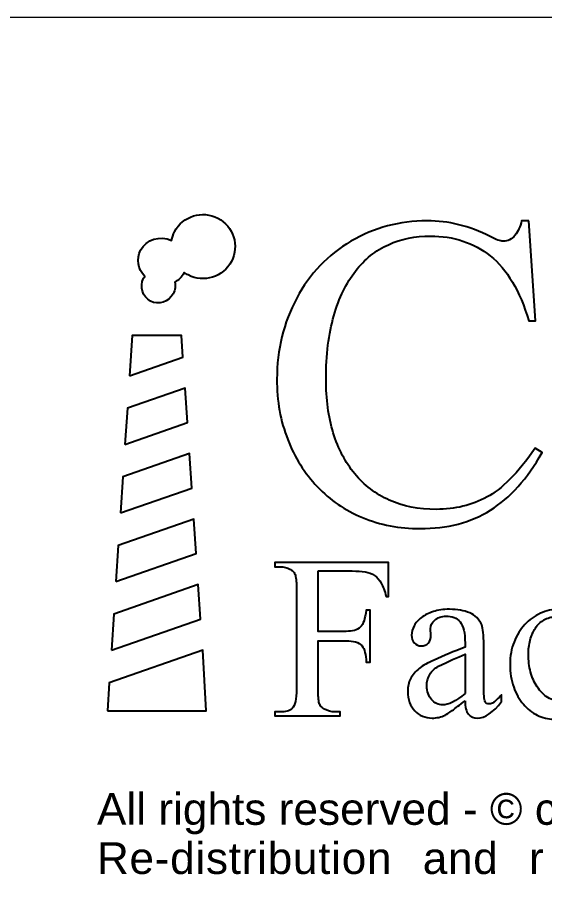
# Model space of a CAD drawing. Header units: millimetres. Extents: x -713 to 709, y -476 to 472.
# Drawn here: x 431.4 to 501.2, y 357.3 to 472.4 of the extents above; entities that cross this region are included whole.
import ezdxf

# ---------------------------------------------------------------- set-up
doc = ezdxf.new("R2010")
doc.units = ezdxf.units.MM
doc.header["$MEASUREMENT"] = 0
doc.layers.add('Livello 1', color=7, linetype='Continuous')
doc.styles.add('0', font='arial.ttf', dxfattribs={"height": 1})

msp = doc.modelspace()

# ---------------------------------------------------------------- linework, layer by layer
at = {"layer": 'Livello 1', "color": 7, "lineweight": 20}
msp.add_lwpolyline([(-713.3127, -475.8986), (709.0873, -475.8986), (709.0873, 472.3682), (-713.3127, 472.3682), (-713.3127, -475.8986)], close=True, dxfattribs=at)
at = {"layer": 'Livello 1', "color": 22}
for points, knots in [([(459.7002, 440.0687), (460.7861, 442.1461), (459.9824, 444.7105), (457.905, 445.7965), (457.905, 445.7965), (455.8277, 446.8825), (453.2632, 446.0788), (452.1772, 444.0014), (452.1772, 444.0014), (451.9809, 443.6258), (451.8467, 443.2342), (451.7702, 442.8384), (451.7702, 442.8384), (450.2206, 443.5336), (448.4225, 442.9893), (447.6775, 441.5643), (447.6775, 441.5643), (447.0773, 440.416), (447.337, 439.0327), (448.2218, 438.0805), (448.2218, 438.0805), (448.1686, 438.0036), (448.1196, 437.9224), (448.0751, 437.8374), (448.0751, 437.8374), (447.4989, 436.7352), (447.9081, 435.3835), (448.9893, 434.8183), (448.9893, 434.8183), (450.0705, 434.2531), (451.414, 434.6885), (451.9902, 435.7908), (451.9902, 435.7908), (452.2486, 436.285), (452.3088, 436.8291), (452.1992, 437.3303), (452.1992, 437.3303), (452.7157, 437.598), (453.1516, 438.0123), (453.435, 438.5545), (453.435, 438.5545), (453.435, 438.5545), (453.4547, 438.5931), (453.4547, 438.5931), (453.4547, 438.5931), (453.6172, 438.4762), (453.7897, 438.369), (453.9723, 438.2736), (453.9723, 438.2736), (456.0497, 437.1876), (458.6142, 437.9913), (459.7002, 440.0687)], [0, 0, 0, 0, 0.071428571, 0.071428571, 0.071428571, 0.071428571, 0.142857143, 0.142857143, 0.142857143, 0.142857143, 0.214285714, 0.214285714, 0.214285714, 0.214285714, 0.285714286, 0.285714286, 0.285714286, 0.285714286, 0.357142857, 0.357142857, 0.357142857, 0.357142857, 0.428571429, 0.428571429, 0.428571429, 0.428571429, 0.5, 0.5, 0.5, 0.5, 0.571428571, 0.571428571, 0.571428571, 0.571428571, 0.642857143, 0.642857143, 0.642857143, 0.642857143, 0.714285714, 0.714285714, 0.714285714, 0.714285714, 0.785714286, 0.785714286, 0.785714286, 0.785714286, 0.857142857, 0.857142857, 0.857142857, 0.857142857, 1, 1, 1, 1]), ([(446.2044, 424.9344), (446.2044, 424.9344), (446.5563, 430.2826), (446.5563, 430.2826), (446.5563, 430.2826), (446.5563, 430.2826), (453.0924, 430.2826), (453.0924, 430.2826), (453.0924, 430.2826), (453.0924, 430.2826), (453.2869, 427.4052), (453.2869, 427.4052), (453.2869, 427.4052), (453.2869, 427.4052), (446.2044, 424.9344), (446.2044, 424.9344)], [0, 0, 0, 0, 0.2, 0.2, 0.2, 0.2, 0.4, 0.4, 0.4, 0.4, 0.6, 0.6, 0.6, 0.6, 1, 1, 1, 1]), ([(445.607, 415.8538), (445.607, 415.8538), (445.9216, 420.6353), (445.9216, 420.6353), (445.9216, 420.6353), (445.9216, 420.6353), (453.5642, 423.3013), (453.5642, 423.3013), (453.5642, 423.3013), (453.5642, 423.3013), (453.8724, 418.7372), (453.8724, 418.7372), (453.8724, 418.7372), (453.8724, 418.7372), (445.607, 415.8538), (445.607, 415.8538)], [0, 0, 0, 0, 0.2, 0.2, 0.2, 0.2, 0.4, 0.4, 0.4, 0.4, 0.6, 0.6, 0.6, 0.6, 1, 1, 1, 1]), ([(445.0097, 406.7732), (445.0097, 406.7732), (445.3243, 411.5545), (445.3243, 411.5545), (445.3243, 411.5545), (445.3243, 411.5545), (454.1497, 414.6335), (454.1497, 414.6335), (454.1497, 414.6335), (454.1497, 414.6335), (454.4582, 410.0692), (454.4582, 410.0692), (454.4582, 410.0692), (454.4582, 410.0692), (445.0097, 406.7732), (445.0097, 406.7732)], [0, 0, 0, 0, 0.2, 0.2, 0.2, 0.2, 0.4, 0.4, 0.4, 0.4, 0.6, 0.6, 0.6, 0.6, 1, 1, 1, 1]), ([(444.4123, 397.6926), (444.4123, 397.6926), (444.7268, 402.4742), (444.7268, 402.4742), (444.7268, 402.4742), (444.7268, 402.4742), (454.7355, 405.9656), (454.7355, 405.9656), (454.7355, 405.9656), (454.7355, 405.9656), (455.0438, 401.4012), (455.0438, 401.4012), (455.0438, 401.4012), (455.0438, 401.4012), (444.4123, 397.6926), (444.4123, 397.6926)], [0, 0, 0, 0, 0.2, 0.2, 0.2, 0.2, 0.4, 0.4, 0.4, 0.4, 0.6, 0.6, 0.6, 0.6, 1, 1, 1, 1]), ([(443.8149, 388.6119), (443.8149, 388.6119), (444.1294, 393.3934), (444.1294, 393.3934), (444.1294, 393.3934), (444.1294, 393.3934), (455.3211, 397.2976), (455.3211, 397.2976), (455.3211, 397.2976), (455.3211, 397.2976), (455.6295, 392.7333), (455.6295, 392.7333), (455.6295, 392.7333), (455.6295, 392.7333), (443.8149, 388.6119), (443.8149, 388.6119)], [0, 0, 0, 0, 0.2, 0.2, 0.2, 0.2, 0.4, 0.4, 0.4, 0.4, 0.6, 0.6, 0.6, 0.6, 1, 1, 1, 1]), ([(443.2883, 380.6076), (443.2883, 380.6076), (443.5322, 384.3127), (443.5322, 384.3127), (443.5322, 384.3127), (443.5322, 384.3127), (455.9068, 388.6297), (455.9068, 388.6297), (455.9068, 388.6297), (455.9068, 388.6297), (456.3606, 380.5723), (456.3606, 380.5723), (456.3606, 380.5723), (456.3606, 380.5723), (443.2883, 380.6076), (443.2883, 380.6076)], [0, 0, 0, 0, 0.2, 0.2, 0.2, 0.2, 0.4, 0.4, 0.4, 0.4, 0.6, 0.6, 0.6, 0.6, 1, 1, 1, 1])]:
    msp.add_open_spline(points, degree=3, knots=knots, dxfattribs=at)
at = {"layer": 'Livello 1'}
for points, knots in [([(499.0953, 445.4457), (499.0953, 445.4457), (499.9733, 432.1885), (499.9733, 432.1885), (499.9733, 432.1885), (499.9733, 432.1885), (499.0953, 432.1885), (499.0953, 432.1885), (499.0953, 432.1885), (497.8954, 436.1833), (496.1834, 439.0512), (493.9885, 440.8072), (493.9885, 440.8072), (491.7936, 442.5485), (489.1451, 443.4264), (486.043, 443.4264), (486.043, 443.4264), (484.0383, 443.4264), (482.1945, 443.046), (480.4971, 442.2851), (480.4971, 442.2851), (478.7998, 441.5242), (477.3511, 440.3682), (476.122, 438.7879), (476.122, 438.7879), (474.9075, 437.2222), (473.9563, 435.2467), (473.2686, 432.8763), (473.2686, 432.8763), (472.5809, 430.4911), (472.2297, 427.6963), (472.2297, 424.4625), (472.2297, 424.4625), (472.2297, 421.8579), (472.5516, 419.502), (473.1954, 417.3802), (473.1954, 417.3802), (473.8393, 415.2585), (474.7904, 413.4587), (476.0342, 411.9515), (476.0342, 411.9515), (477.2779, 410.4444), (478.7998, 409.2883), (480.6142, 408.4836), (480.6142, 408.4836), (482.414, 407.6641), (484.4919, 407.2544), (486.8477, 407.2544), (486.8477, 407.2544), (489.306, 407.2544), (491.5448, 407.7959), (493.5495, 408.8933), (493.5495, 408.8933), (495.4664, 409.8883), (497.6028, 412.0393), (499.944, 415.3317), (499.944, 415.3317), (499.944, 415.3317), (500.8512, 414.7756), (500.8512, 414.7756), (500.8512, 414.7756), (498.8758, 411.3077), (496.5931, 408.7616), (494.0031, 407.1374), (494.0031, 407.1374), (491.4131, 405.5131), (488.311, 404.7083), (484.7114, 404.7083), (484.7114, 404.7083), (481.9311, 404.7083), (479.3851, 405.1912), (477.0731, 406.1716), (477.0731, 406.1716), (474.7465, 407.1374), (472.7565, 408.4982), (471.0737, 410.2688), (471.0737, 410.2688), (469.4056, 412.0247), (468.0886, 414.1025), (467.1521, 416.5169), (467.1521, 416.5169), (466.201, 418.9313), (465.7328, 421.5945), (465.7328, 424.4771), (465.7328, 424.4771), (465.7328, 428.3987), (466.6107, 431.969), (468.352, 435.2029), (468.352, 435.2029), (470.0787, 438.4513), (472.4784, 440.9681), (475.5367, 442.7387), (475.5367, 442.7387), (478.6388, 444.5385), (481.9897, 445.4457), (485.604, 445.4457), (485.604, 445.4457), (488.4427, 445.4457), (491.2375, 444.758), (493.9592, 443.3825), (493.9592, 443.3825), (494.764, 442.9582), (495.3347, 442.7387), (495.6713, 442.7387), (495.6713, 442.7387), (496.3151, 442.7387), (496.8273, 443.0021), (497.2516, 443.5142), (497.2516, 443.5142), (497.6613, 444.0264), (497.9539, 444.6702), (498.1296, 445.4457), (498.1296, 445.4457), (498.1296, 445.4457), (499.0953, 445.4457), (499.0953, 445.4457)], [0, 0, 0, 0, 0.033333333, 0.033333333, 0.033333333, 0.033333333, 0.066666667, 0.066666667, 0.066666667, 0.066666667, 0.1, 0.1, 0.1, 0.1, 0.133333333, 0.133333333, 0.133333333, 0.133333333, 0.166666667, 0.166666667, 0.166666667, 0.166666667, 0.2, 0.2, 0.2, 0.2, 0.233333333, 0.233333333, 0.233333333, 0.233333333, 0.266666667, 0.266666667, 0.266666667, 0.266666667, 0.3, 0.3, 0.3, 0.3, 0.333333333, 0.333333333, 0.333333333, 0.333333333, 0.366666667, 0.366666667, 0.366666667, 0.366666667, 0.4, 0.4, 0.4, 0.4, 0.433333333, 0.433333333, 0.433333333, 0.433333333, 0.466666667, 0.466666667, 0.466666667, 0.466666667, 0.5, 0.5, 0.5, 0.5, 0.533333333, 0.533333333, 0.533333333, 0.533333333, 0.566666667, 0.566666667, 0.566666667, 0.566666667, 0.6, 0.6, 0.6, 0.6, 0.633333333, 0.633333333, 0.633333333, 0.633333333, 0.666666667, 0.666666667, 0.666666667, 0.666666667, 0.7, 0.7, 0.7, 0.7, 0.733333333, 0.733333333, 0.733333333, 0.733333333, 0.766666667, 0.766666667, 0.766666667, 0.766666667, 0.8, 0.8, 0.8, 0.8, 0.833333333, 0.833333333, 0.833333333, 0.833333333, 0.866666667, 0.866666667, 0.866666667, 0.866666667, 0.9, 0.9, 0.9, 0.9, 0.933333333, 0.933333333, 0.933333333, 0.933333333, 1, 1, 1, 1]), ([(471.1967, 399.1035), (471.1967, 399.1035), (471.1967, 391.1045), (471.1967, 391.1045), (471.1967, 391.1045), (471.1967, 391.1045), (474.8915, 391.1045), (474.8915, 391.1045), (474.8915, 391.1045), (475.3181, 391.1045), (475.6914, 391.1426), (475.9961, 391.2264), (475.9961, 391.2264), (476.3009, 391.3102), (476.5599, 391.455), (476.7656, 391.6682), (476.7656, 391.6682), (476.9789, 391.8739), (477.1389, 392.1634), (477.2608, 392.5215), (477.2608, 392.5215), (477.375, 392.8795), (477.474, 393.3366), (477.5502, 393.8927), (477.5502, 393.8927), (477.5502, 393.8927), (478.0987, 393.8927), (478.0987, 393.8927), (478.0987, 393.8927), (478.0987, 393.8927), (478.0987, 387.0364), (478.0987, 387.0364), (478.0987, 387.0364), (478.0987, 387.0364), (477.5502, 387.0364), (477.5502, 387.0364), (477.5502, 387.0364), (477.535, 387.5393), (477.4817, 387.9735), (477.3903, 388.3315), (477.3903, 388.3315), (477.3065, 388.6896), (477.1617, 388.9791), (476.956, 389.2152), (476.956, 389.2152), (476.7579, 389.4438), (476.4913, 389.6114), (476.1485, 389.718), (476.1485, 389.718), (475.8133, 389.817), (475.3943, 389.8704), (474.8915, 389.8704), (474.8915, 389.8704), (474.8915, 389.8704), (471.1967, 389.8704), (471.1967, 389.8704), (471.1967, 389.8704), (471.1967, 389.8704), (471.1967, 383.494), (471.1967, 383.494), (471.1967, 383.494), (471.1967, 383.0217), (471.2043, 382.6332), (471.2196, 382.3361), (471.2196, 382.3361), (471.2348, 382.0314), (471.2729, 381.7876), (471.3339, 381.5971), (471.3339, 381.5971), (471.3872, 381.399), (471.4786, 381.2467), (471.5853, 381.14), (471.5853, 381.14), (471.6995, 381.0257), (471.8443, 380.9191), (472.0195, 380.8124), (472.0195, 380.8124), (472.4385, 380.5763), (472.8955, 380.4544), (473.3831, 380.4544), (473.3831, 380.4544), (473.3831, 380.4544), (474.1221, 380.4544), (474.1221, 380.4544), (474.1221, 380.4544), (474.1221, 380.4544), (474.1221, 379.9059), (474.1221, 379.9059), (474.1221, 379.9059), (474.1221, 379.9059), (465.4374, 379.9059), (465.4374, 379.9059), (465.4374, 379.9059), (465.4374, 379.9059), (465.4374, 380.4544), (465.4374, 380.4544), (465.4374, 380.4544), (465.4374, 380.4544), (466.1459, 380.4544), (466.1459, 380.4544), (466.1459, 380.4544), (466.504, 380.4544), (466.8163, 380.4773), (467.0906, 380.5306), (467.0906, 380.5306), (467.3572, 380.5839), (467.5857, 380.7134), (467.7609, 380.9115), (467.7609, 380.9115), (467.9438, 381.1172), (468.0809, 381.4219), (468.1723, 381.8257), (468.1723, 381.8257), (468.2714, 382.2371), (468.3171, 382.7932), (468.3171, 383.494), (468.3171, 383.494), (468.3171, 383.494), (468.3171, 396.6124), (468.3171, 396.6124), (468.3171, 396.6124), (468.3171, 397.0771), (468.3094, 397.458), (468.2866, 397.7628), (468.2866, 397.7628), (468.2637, 398.0675), (468.2257, 398.3189), (468.1723, 398.5094), (468.1723, 398.5094), (468.119, 398.7074), (468.0428, 398.8598), (467.9438, 398.9816), (467.9438, 398.9816), (467.8371, 399.1035), (467.7, 399.2026), (467.5172, 399.294), (467.5172, 399.294), (467.2962, 399.4159), (467.0753, 399.4997), (466.8544, 399.5606), (466.8544, 399.5606), (466.6335, 399.6216), (466.3973, 399.652), (466.1459, 399.652), (466.1459, 399.652), (466.1459, 399.652), (465.4374, 399.652), (465.4374, 399.652), (465.4374, 399.652), (465.4374, 399.652), (465.4374, 400.2006), (465.4374, 400.2006), (465.4374, 400.2006), (465.4374, 400.2006), (480.5213, 400.2006), (480.5213, 400.2006), (480.5213, 400.2006), (480.5213, 400.2006), (480.5213, 395.7211), (480.5213, 395.7211), (480.5213, 395.7211), (480.5213, 395.7211), (480.2013, 395.7211), (480.2013, 395.7211), (480.2013, 395.7211), (480.0109, 396.46), (479.7899, 397.0467), (479.5386, 397.4885), (479.5386, 397.4885), (479.2948, 397.938), (478.9977, 398.2732), (478.6473, 398.5169), (478.6473, 398.5169), (478.2968, 398.7607), (477.8778, 398.9131), (477.3979, 398.9893), (477.3979, 398.9893), (476.9255, 399.0655), (476.3466, 399.1035), (475.6762, 399.1035), (475.6762, 399.1035), (475.6762, 399.1035), (471.1967, 399.1035), (471.1967, 399.1035)], [0, 0, 0, 0, 0.021276596, 0.021276596, 0.021276596, 0.021276596, 0.042553191, 0.042553191, 0.042553191, 0.042553191, 0.063829787, 0.063829787, 0.063829787, 0.063829787, 0.085106383, 0.085106383, 0.085106383, 0.085106383, 0.106382979, 0.106382979, 0.106382979, 0.106382979, 0.127659574, 0.127659574, 0.127659574, 0.127659574, 0.14893617, 0.14893617, 0.14893617, 0.14893617, 0.170212766, 0.170212766, 0.170212766, 0.170212766, 0.191489362, 0.191489362, 0.191489362, 0.191489362, 0.212765957, 0.212765957, 0.212765957, 0.212765957, 0.234042553, 0.234042553, 0.234042553, 0.234042553, 0.255319149, 0.255319149, 0.255319149, 0.255319149, 0.276595745, 0.276595745, 0.276595745, 0.276595745, 0.29787234, 0.29787234, 0.29787234, 0.29787234, 0.319148936, 0.319148936, 0.319148936, 0.319148936, 0.340425532, 0.340425532, 0.340425532, 0.340425532, 0.361702128, 0.361702128, 0.361702128, 0.361702128, 0.382978723, 0.382978723, 0.382978723, 0.382978723, 0.404255319, 0.404255319, 0.404255319, 0.404255319, 0.425531915, 0.425531915, 0.425531915, 0.425531915, 0.446808511, 0.446808511, 0.446808511, 0.446808511, 0.468085106, 0.468085106, 0.468085106, 0.468085106, 0.489361702, 0.489361702, 0.489361702, 0.489361702, 0.510638298, 0.510638298, 0.510638298, 0.510638298, 0.531914894, 0.531914894, 0.531914894, 0.531914894, 0.553191489, 0.553191489, 0.553191489, 0.553191489, 0.574468085, 0.574468085, 0.574468085, 0.574468085, 0.595744681, 0.595744681, 0.595744681, 0.595744681, 0.617021277, 0.617021277, 0.617021277, 0.617021277, 0.638297872, 0.638297872, 0.638297872, 0.638297872, 0.659574468, 0.659574468, 0.659574468, 0.659574468, 0.680851064, 0.680851064, 0.680851064, 0.680851064, 0.70212766, 0.70212766, 0.70212766, 0.70212766, 0.723404255, 0.723404255, 0.723404255, 0.723404255, 0.744680851, 0.744680851, 0.744680851, 0.744680851, 0.765957447, 0.765957447, 0.765957447, 0.765957447, 0.787234043, 0.787234043, 0.787234043, 0.787234043, 0.808510638, 0.808510638, 0.808510638, 0.808510638, 0.829787234, 0.829787234, 0.829787234, 0.829787234, 0.85106383, 0.85106383, 0.85106383, 0.85106383, 0.872340426, 0.872340426, 0.872340426, 0.872340426, 0.893617021, 0.893617021, 0.893617021, 0.893617021, 0.914893617, 0.914893617, 0.914893617, 0.914893617, 0.936170213, 0.936170213, 0.936170213, 0.936170213, 0.957446809, 0.957446809, 0.957446809, 0.957446809, 1, 1, 1, 1]), ([(490.6458, 381.9171), (489.9373, 381.3762), (489.3659, 380.942), (488.9241, 380.6144), (488.9241, 380.6144), (488.4898, 380.2944), (488.1851, 380.0887), (488.0023, 380.0202), (488.0023, 380.0202), (487.4614, 379.7612), (486.89, 379.6316), (486.2958, 379.6316), (486.2958, 379.6316), (485.8235, 379.6316), (485.3893, 379.7155), (485.0007, 379.8906), (485.0007, 379.8906), (484.6046, 380.0583), (484.2694, 380.2944), (483.9799, 380.5992), (483.9799, 380.5992), (483.6904, 380.9039), (483.4619, 381.2771), (483.3019, 381.7038), (483.3019, 381.7038), (483.1419, 382.138), (483.0581, 382.6256), (483.0581, 383.1588), (483.0581, 383.1588), (483.0581, 383.7835), (483.18, 384.3396), (483.4238, 384.8348), (483.4238, 384.8348), (483.6676, 385.3224), (484.0485, 385.7718), (484.5589, 386.1832), (484.5589, 386.1832), (485.0693, 386.5946), (485.7245, 386.9679), (486.5396, 387.3107), (486.5396, 387.3107), (487.8118, 387.9049), (489.1831, 388.4687), (490.6458, 389.0019), (490.6458, 389.0019), (490.6458, 389.0019), (490.6458, 389.5352), (490.6458, 389.5352), (490.6458, 389.5352), (490.6458, 390.2208), (490.5924, 390.7998), (490.4782, 391.2569), (490.4782, 391.2569), (490.3715, 391.7216), (490.2039, 392.0872), (489.983, 392.3691), (489.983, 392.3691), (489.7621, 392.6434), (489.4955, 392.8338), (489.1907, 392.9481), (489.1907, 392.9481), (488.8784, 393.0624), (488.5279, 393.1157), (488.1318, 393.1157), (488.1318, 393.1157), (487.4995, 393.1157), (486.9967, 392.9481), (486.631, 392.6053), (486.631, 392.6053), (486.2578, 392.2701), (486.0749, 391.8892), (486.0749, 391.4626), (486.0749, 391.4626), (486.0749, 391.4626), (486.1206, 390.6017), (486.1206, 390.6017), (486.1206, 390.6017), (486.1206, 390.1446), (486.0063, 389.7942), (485.7702, 389.5504), (485.7702, 389.5504), (485.5416, 389.3066), (485.2293, 389.1848), (484.8408, 389.1848), (484.8408, 389.1848), (484.4675, 389.1848), (484.1627, 389.3143), (483.919, 389.5733), (483.919, 389.5733), (483.6828, 389.8323), (483.5609, 390.1827), (483.5609, 390.6246), (483.5609, 390.6246), (483.5609, 391.036), (483.6752, 391.4474), (483.8961, 391.8511), (483.8961, 391.8511), (484.117, 392.2549), (484.4446, 392.6205), (484.8712, 392.9481), (484.8712, 392.9481), (485.3055, 393.2681), (485.8311, 393.5347), (486.4482, 393.7328), (486.4482, 393.7328), (487.0576, 393.9309), (487.7661, 394.0299), (488.5737, 394.0299), (488.5737, 394.0299), (489.6249, 394.0299), (490.5163, 393.8699), (491.2552, 393.5576), (491.2552, 393.5576), (491.9866, 393.2452), (492.5198, 392.7119), (492.8474, 391.9501), (492.8474, 391.9501), (493.0226, 391.5159), (493.114, 390.6398), (493.114, 389.3143), (493.114, 389.3143), (493.114, 389.3143), (493.114, 384.6596), (493.114, 384.6596), (493.114, 384.6596), (493.114, 383.8673), (493.1217, 383.2579), (493.1445, 382.8389), (493.1445, 382.8389), (493.1674, 382.4122), (493.2131, 382.0999), (493.274, 381.9095), (493.274, 381.9095), (493.335, 381.7114), (493.4112, 381.5971), (493.5026, 381.559), (493.5026, 381.559), (493.5864, 381.521), (493.7006, 381.5057), (493.8378, 381.5057), (493.8378, 381.5057), (493.9444, 381.5057), (494.0434, 381.521), (494.1348, 381.5514), (494.1348, 381.5514), (494.2263, 381.5819), (494.3253, 381.6352), (494.4472, 381.7266), (494.4472, 381.7266), (494.5691, 381.8104), (494.7138, 381.9323), (494.8662, 382.0923), (494.8662, 382.0923), (495.0262, 382.2447), (495.2319, 382.4427), (495.4909, 382.6941), (495.4909, 382.6941), (495.4909, 382.6941), (495.4909, 381.8257), (495.4909, 381.8257), (495.4909, 381.8257), (494.3634, 380.363), (493.2893, 379.6316), (492.2684, 379.6316), (492.2684, 379.6316), (491.7885, 379.6316), (491.4, 379.8069), (491.0953, 380.1497), (491.0953, 380.1497), (490.7981, 380.4925), (490.6458, 381.0791), (490.6458, 381.9171)], [0, 0, 0, 0, 0.022727273, 0.022727273, 0.022727273, 0.022727273, 0.045454545, 0.045454545, 0.045454545, 0.045454545, 0.068181818, 0.068181818, 0.068181818, 0.068181818, 0.090909091, 0.090909091, 0.090909091, 0.090909091, 0.113636364, 0.113636364, 0.113636364, 0.113636364, 0.136363636, 0.136363636, 0.136363636, 0.136363636, 0.159090909, 0.159090909, 0.159090909, 0.159090909, 0.181818182, 0.181818182, 0.181818182, 0.181818182, 0.204545455, 0.204545455, 0.204545455, 0.204545455, 0.227272727, 0.227272727, 0.227272727, 0.227272727, 0.25, 0.25, 0.25, 0.25, 0.272727273, 0.272727273, 0.272727273, 0.272727273, 0.295454545, 0.295454545, 0.295454545, 0.295454545, 0.318181818, 0.318181818, 0.318181818, 0.318181818, 0.340909091, 0.340909091, 0.340909091, 0.340909091, 0.363636364, 0.363636364, 0.363636364, 0.363636364, 0.386363636, 0.386363636, 0.386363636, 0.386363636, 0.409090909, 0.409090909, 0.409090909, 0.409090909, 0.431818182, 0.431818182, 0.431818182, 0.431818182, 0.454545455, 0.454545455, 0.454545455, 0.454545455, 0.477272727, 0.477272727, 0.477272727, 0.477272727, 0.5, 0.5, 0.5, 0.5, 0.522727273, 0.522727273, 0.522727273, 0.522727273, 0.545454545, 0.545454545, 0.545454545, 0.545454545, 0.568181818, 0.568181818, 0.568181818, 0.568181818, 0.590909091, 0.590909091, 0.590909091, 0.590909091, 0.613636364, 0.613636364, 0.613636364, 0.613636364, 0.636363636, 0.636363636, 0.636363636, 0.636363636, 0.659090909, 0.659090909, 0.659090909, 0.659090909, 0.681818182, 0.681818182, 0.681818182, 0.681818182, 0.704545455, 0.704545455, 0.704545455, 0.704545455, 0.727272727, 0.727272727, 0.727272727, 0.727272727, 0.75, 0.75, 0.75, 0.75, 0.772727273, 0.772727273, 0.772727273, 0.772727273, 0.795454545, 0.795454545, 0.795454545, 0.795454545, 0.818181818, 0.818181818, 0.818181818, 0.818181818, 0.840909091, 0.840909091, 0.840909091, 0.840909091, 0.863636364, 0.863636364, 0.863636364, 0.863636364, 0.886363636, 0.886363636, 0.886363636, 0.886363636, 0.909090909, 0.909090909, 0.909090909, 0.909090909, 0.931818182, 0.931818182, 0.931818182, 0.931818182, 0.954545455, 0.954545455, 0.954545455, 0.954545455, 1, 1, 1, 1]), ([(508.1217, 385.0786), (507.9465, 384.1797), (507.6647, 383.3798), (507.2837, 382.6865), (507.2837, 382.6865), (506.9104, 381.9932), (506.461, 381.4067), (505.9506, 380.9343), (505.9506, 380.9343), (505.4402, 380.462), (504.8764, 380.104), (504.267, 379.8602), (504.267, 379.8602), (503.6575, 379.6164), (503.0328, 379.4945), (502.3929, 379.4945), (502.3929, 379.4945), (501.6387, 379.4945), (500.9074, 379.6621), (500.2141, 380.0049), (500.2141, 380.0049), (499.5133, 380.3477), (498.8962, 380.8353), (498.3629, 381.46), (498.3629, 381.46), (497.8297, 382.0847), (497.403, 382.8465), (497.0831, 383.7378), (497.0831, 383.7378), (496.7631, 384.6291), (496.6032, 385.6347), (496.6032, 386.7546), (496.6032, 386.7546), (496.6032, 387.8211), (496.7784, 388.8038), (497.1288, 389.6952), (497.1288, 389.6952), (497.4792, 390.5941), (497.9515, 391.3559), (498.5458, 391.9958), (498.5458, 391.9958), (499.14, 392.6358), (499.8332, 393.1386), (500.6179, 393.4966), (500.6179, 393.4966), (501.4025, 393.8547), (502.2482, 394.0299), (503.1395, 394.0299), (503.1395, 394.0299), (503.8099, 394.0299), (504.4193, 393.9309), (504.9755, 393.7252), (504.9755, 393.7252), (505.5392, 393.5271), (506.0267, 393.2681), (506.4382, 392.9481), (506.4382, 392.9481), (506.8571, 392.6282), (507.1771, 392.2701), (507.4133, 391.8816), (507.4133, 391.8816), (507.6418, 391.4854), (507.7561, 391.1045), (507.7561, 390.7313), (507.7561, 390.7313), (507.7561, 390.3427), (507.6342, 390.038), (507.3904, 389.8018), (507.3904, 389.8018), (507.1466, 389.5733), (506.8038, 389.459), (506.3543, 389.459), (506.3543, 389.459), (505.8972, 389.459), (505.5239, 389.5733), (505.2269, 389.8018), (505.2269, 389.8018), (504.9298, 390.038), (504.7545, 390.5103), (504.6936, 391.2417), (504.6936, 391.2417), (504.5717, 392.4301), (503.9013, 393.0243), (502.6596, 393.0243), (502.6596, 393.0243), (502.0653, 393.0243), (501.5473, 392.8872), (501.0902, 392.6205), (501.0902, 392.6205), (500.6331, 392.3539), (500.2599, 391.9958), (499.9551, 391.5388), (499.9551, 391.5388), (499.6504, 391.0817), (499.4142, 390.556), (499.2619, 389.9542), (499.2619, 389.9542), (499.1019, 389.3448), (499.0257, 388.7124), (499.0257, 388.042), (499.0257, 388.042), (499.0257, 387.2497), (499.1248, 386.4803), (499.3228, 385.7338), (499.3228, 385.7338), (499.5285, 384.9948), (499.818, 384.332), (500.2065, 383.7454), (500.2065, 383.7454), (500.595, 383.1665), (501.0597, 382.7018), (501.6082, 382.3513), (501.6082, 382.3513), (502.1568, 382.0009), (502.7815, 381.8257), (503.4823, 381.8257), (503.4823, 381.8257), (503.8937, 381.8257), (504.2898, 381.879), (504.6707, 381.978), (504.6707, 381.978), (505.0516, 382.0847), (505.4097, 382.2675), (505.7601, 382.5265), (505.7601, 382.5265), (506.1106, 382.7779), (506.4457, 383.136), (506.7657, 383.5855), (506.7657, 383.5855), (507.0857, 384.0349), (507.398, 384.6063), (507.7104, 385.2995), (507.7104, 385.2995), (507.7104, 385.2995), (508.1217, 385.0786), (508.1217, 385.0786)], [0, 0, 0, 0, 0.028571429, 0.028571429, 0.028571429, 0.028571429, 0.057142857, 0.057142857, 0.057142857, 0.057142857, 0.085714286, 0.085714286, 0.085714286, 0.085714286, 0.114285714, 0.114285714, 0.114285714, 0.114285714, 0.142857143, 0.142857143, 0.142857143, 0.142857143, 0.171428571, 0.171428571, 0.171428571, 0.171428571, 0.2, 0.2, 0.2, 0.2, 0.228571429, 0.228571429, 0.228571429, 0.228571429, 0.257142857, 0.257142857, 0.257142857, 0.257142857, 0.285714286, 0.285714286, 0.285714286, 0.285714286, 0.314285714, 0.314285714, 0.314285714, 0.314285714, 0.342857143, 0.342857143, 0.342857143, 0.342857143, 0.371428571, 0.371428571, 0.371428571, 0.371428571, 0.4, 0.4, 0.4, 0.4, 0.428571429, 0.428571429, 0.428571429, 0.428571429, 0.457142857, 0.457142857, 0.457142857, 0.457142857, 0.485714286, 0.485714286, 0.485714286, 0.485714286, 0.514285714, 0.514285714, 0.514285714, 0.514285714, 0.542857143, 0.542857143, 0.542857143, 0.542857143, 0.571428571, 0.571428571, 0.571428571, 0.571428571, 0.6, 0.6, 0.6, 0.6, 0.628571429, 0.628571429, 0.628571429, 0.628571429, 0.657142857, 0.657142857, 0.657142857, 0.657142857, 0.685714286, 0.685714286, 0.685714286, 0.685714286, 0.714285714, 0.714285714, 0.714285714, 0.714285714, 0.742857143, 0.742857143, 0.742857143, 0.742857143, 0.771428571, 0.771428571, 0.771428571, 0.771428571, 0.8, 0.8, 0.8, 0.8, 0.828571429, 0.828571429, 0.828571429, 0.828571429, 0.857142857, 0.857142857, 0.857142857, 0.857142857, 0.885714286, 0.885714286, 0.885714286, 0.885714286, 0.914285714, 0.914285714, 0.914285714, 0.914285714, 0.942857143, 0.942857143, 0.942857143, 0.942857143, 1, 1, 1, 1]), ([(490.6458, 382.8769), (490.6458, 382.8769), (490.6458, 388.0877), (490.6458, 388.0877), (490.6458, 388.0877), (489.6173, 387.6764), (488.4365, 387.1431), (487.1186, 386.4879), (487.1186, 386.4879), (486.631, 386.2365), (486.2501, 385.8785), (485.9835, 385.4138), (485.9835, 385.4138), (485.7092, 384.9491), (485.5721, 384.4387), (485.5721, 383.8749), (485.5721, 383.8749), (485.5721, 383.5169), (485.6331, 383.1817), (485.7473, 382.8769), (485.7473, 382.8769), (485.8692, 382.5722), (486.0216, 382.3056), (486.212, 382.0847), (486.212, 382.0847), (486.4025, 381.8638), (486.6234, 381.6885), (486.8824, 381.559), (486.8824, 381.559), (487.1414, 381.4295), (487.4081, 381.3686), (487.69, 381.3686), (487.69, 381.3686), (488.4365, 381.3686), (489.4269, 381.8714), (490.6458, 382.8769)], [0, 0, 0, 0, 0.1, 0.1, 0.1, 0.1, 0.2, 0.2, 0.2, 0.2, 0.3, 0.3, 0.3, 0.3, 0.4, 0.4, 0.4, 0.4, 0.5, 0.5, 0.5, 0.5, 0.6, 0.6, 0.6, 0.6, 0.7, 0.7, 0.7, 0.7, 0.8, 0.8, 0.8, 0.8, 1, 1, 1, 1])]:
    msp.add_open_spline(points, degree=3, knots=knots, dxfattribs=at)

# ---------------------------------------------------------------- texts
at = {"layer": 'Livello 1', "style": '0'}
for s, height, p in [('All rights reserved - © copyright - CncFactory', 4.190688, (441.89407, 365.50331)), ('R', 4.19069, (441.89407, 359.00091)), ('d', 4.19069, (451.58797, 359.00091)), ('i', 4.19069, (454.93017, 359.00091)), ('t', 4.19069, (459.34367, 359.00091)), ('i', 4.19069, (463.10917, 359.00091)), ('b', 4.19069, (464.50737, 359.00091)), ('t', 4.19069, (471.19177, 359.00091)), ('i', 4.19069, (472.91397, 359.00091)), ('d', 4.19069, (491.72367, 359.00091)), ('e', 4.19069, (446.20247, 359.00091)), ('s', 4.19069, (456.32837, 359.00091)), ('r', 4.19069, (461.06587, 359.00091)), ('u', 4.19069, (467.84957, 359.00091)), ('o', 4.19069, (474.31217, 359.00091)), ('n', 4.19069, (477.65437, 359.00091)), ('a', 4.19069, (485.03927, 359.00091)), ('n', 4.19069, (488.38147, 359.00091)), ('r', 4.19069, (499.10857, 359.00091)), ('-', 4.19069, (449.54467, 359.00091))]:
    msp.add_text(s, height=height, dxfattribs=at).set_placement(p)

doc.saveas('drawing.dxf')
